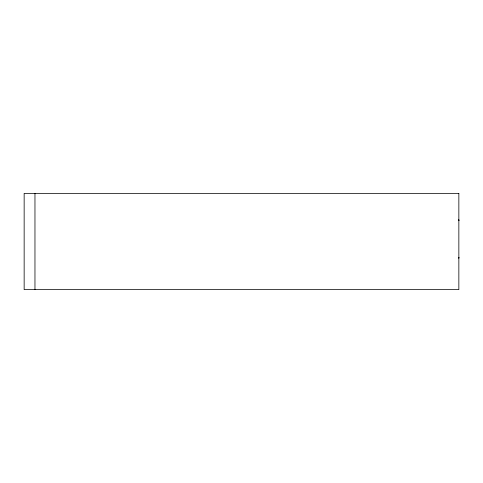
<?xml version="1.0" encoding="UTF-8"?>
<svg xmlns="http://www.w3.org/2000/svg" width="483" height="483" viewBox="0 0 483 483"><rect width="100%" height="100%" fill="white"/><g stroke="black" fill="none" stroke-linecap="round" stroke-linejoin="round"><path stroke-width="0.72" d="M458.85 257.475L458.832 258.17L458.826 257.65M458.85 220.496L458.826 219.868L458.85 220.369M458.85 220.272L458.826 219.97M34.963 193.381L34.963 289.619M458.85 257.759L458.85 257.699M458.85 193.381L24.15 193.381L24.15 289.619L458.85 289.619L458.85 193.381"/></g></svg>
